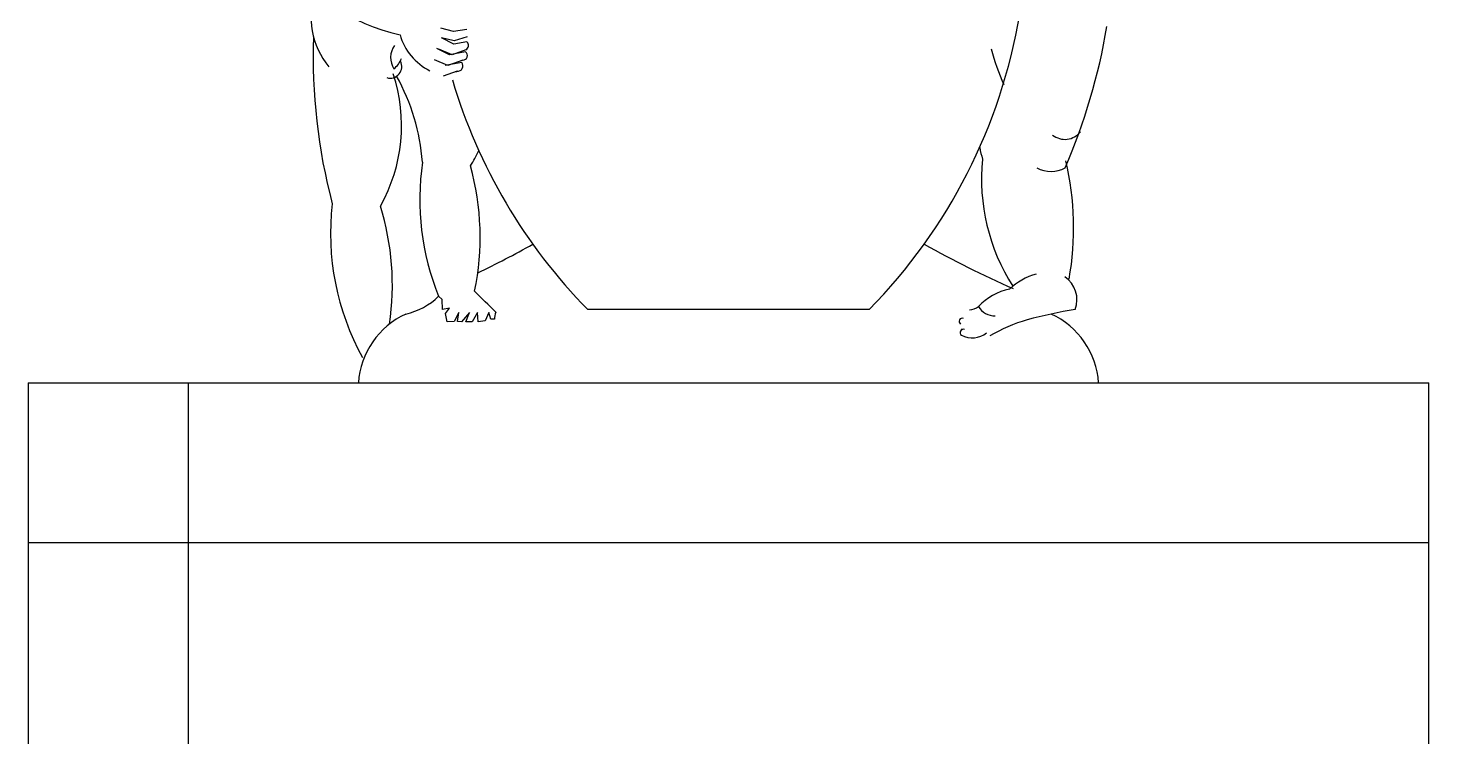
# Model space of a CAD drawing. Header units: inches. Extents: x 6.9 to 49.4, y 11.8 to 36.5.
# Drawn here: x 43.1507 to 43.5007, y 25.6856 to 25.8626 of the extents above; entities that cross this region are included whole.
import ezdxf

# ---------------------------------------------------------------- set-up
doc = ezdxf.new("R2010")
doc.units = ezdxf.units.IN
doc.header["$MEASUREMENT"] = 0
doc.layers.add('1', color=1, linetype='Continuous')

msp = doc.modelspace()

# ---------------------------------------------------------------- linework, layer by layer
at = {"layer": '1'}
for p, q in [((43.25694332763268, 25.86180771135629), (43.25377542225359, 25.86263911957873)), ((43.26024713486148, 25.86230521651238), (43.25694332763268, 25.86180771135629)), ((43.2570393772581, 25.85865151913391), (43.2539205297613, 25.86020863662203)), ((43.25710872819362, 25.85947149921345), (43.2539205297613, 25.86020863662203)), ((43.26032808053022, 25.85921210320454), (43.2570393772581, 25.85865151913391)), ((43.26036815790174, 25.86047753447862), (43.25710872819362, 25.85947149921345)), ((43.25550528990751, 25.85329910199586), (43.25217741008563, 25.85466729428232)), ((43.25593895444361, 25.85597494037144), (43.25282010717964, 25.85753205785955)), ((43.25660571248917, 25.85597568074378), (43.25327783266729, 25.85734387303024)), ((43.25929163049621, 25.8546433402728), (43.25550528990751, 25.85329910199586)), ((43.25993377065932, 25.85665588669441), (43.25593895444361, 25.85597494037144)), ((43.26005575598864, 25.85720052583862), (43.25660571248917, 25.85597568074378)), ((43.25785491082532, 25.85184736832822), (43.25440486732585, 25.85062252324793)), ((43.25902336791804, 25.85401169825424), (43.25483853186196, 25.85329836162351)), ((43.25416730742617, 25.7948480299449), (43.25325110533921, 25.79565777273752)), ((43.25424204769259, 25.79238193947027), (43.25416730742617, 25.7948480299449)), ((43.25596190525865, 25.79268084381262), (43.25424204769259, 25.79238193947027)), ((43.25498980658775, 25.79133566316819), (43.25596190525865, 25.79268084381262)), ((43.25827992244339, 25.79163464156523), (43.25708360343886, 25.78939267380998)), ((43.25798084263405, 25.78939267380998), (43.25827992244339, 25.79163464156523)), ((43.26097187868034, 25.79163464156523), (43.25895294130495, 25.78931796624171)), ((43.26007452027587, 25.78931796624171), (43.26097187868034, 25.79163464156523)), ((43.26299081628857, 25.79163464156523), (43.26164489777474, 25.78924325865888)), ((43.26314041579788, 25.78931796624171), (43.26299081628857, 25.79163464156523)), ((43.26575751279196, 25.79163464156523), (43.26486015415465, 25.78954216301578)), ((43.26628093214421, 25.78991584898109), (43.26575751279196, 25.79163464156523)), ((43.36079561084224, 25.79234386647955), (43.2905247339764, 25.79234386647955)), ((43.25536374563998, 25.78931796624171), (43.25498980658775, 25.79133566316819)), ((43.25708360343886, 25.78939267380998), (43.25536374563998, 25.78931796624171)), ((43.25895294130495, 25.78931796624171), (43.25798084263405, 25.78939267380998)), ((43.26164489777474, 25.78924325865888), (43.26007452027587, 25.78931796624171)), ((43.26486015415465, 25.78954216301578), (43.26314041579788, 25.78931796624171)), ((43.26717829054868, 25.78991584898109), (43.26628093214421, 25.78991584898109)), ((43.15066017236276, 25.77407421447357), (43.15066017236276, 25.06189415677296)), ((43.15066017236276, 25.77407421447357), (43.50066017245589, 25.77407421447357)), ((43.19066017240001, 25.77407421447357), (43.19066017240001, 25.67393231661778)), ((43.50066017245589, 25.06189415677296), (43.50066017245589, 25.77407421447357)), ((43.50066017245589, 25.73408554300046), (43.15066017236276, 25.73408554300046))]:
    msp.add_line(p, q, dxfattribs=at)
for centre, radius, start, end in [((43.25276086458651, 25.90527397406482), 0.04523146195132802, 211.5837188526967, 258.3062221062916), ((43.2408307167021, 25.86536802806155), 0.01947613366474915, 160.9447161511758, 219.4799367016109), ((43.26311792878149, 25.88863684218746), 0.1371614622040718, 315.4090127285684, 350.5112841776253), ((43.26849295341125, 25.88862149761486), 0.1538556053293954, 336.6895387040468, 350.4200269997151), ((43.36342316332919, 25.855189310146), 0.141511776787505, 177.9012054620359, 194.9131628629627), ((43.24651445171511, 25.8552691485013), 0.005260606337589686, 144.7387745441038, 212.5953343861046), ((43.25747762762656, 25.86492851349545), 0.01443450069848324, 195.8700796093486, 243.6772892396097), ((43.25938949317386, 25.8583149456456), 0.001298398169913802, 300.8733591312397, 43.70714808922682), ((43.23759243453568, 25.85774808221982), 0.006956011007304342, 310.20178341248, 336.9928763695641), ((43.2456435188902, 25.85700284092242), 0.01318210913157469, 357.6621808426983, 358.957598014233), ((43.25937712567573, 25.8557247780766), 0.001084812019678699, 265.479773103818, 59.12772866098824), ((43.44533199912583, 25.87170731439916), 0.05592300027422845, 194.7929371728974, 204.4985947610253), ((43.20304188367626, 25.83831118043532), 0.04093360931926088, 330.5704573946707, 18.30156230924092), ((43.24116560423462, 25.85299188829164), 0.002872722727351958, 252.5971885221444, 28.93687483737851), ((43.2456435188902, 25.85700284092242), 0.01318210913157469, 336.0615271076364, 337.0198950488587), ((43.257976114775, 25.85317950648392), 0.001337640644457231, 264.8012835123664, 38.47214069174181), ((43.19705052536627, 25.82514386025219), 0.05231483320129882, 4.383063655864243, 29.11554939467991), ((43.38820241603715, 25.88863684218746), 0.1371614622040718, 196.4987886538152, 224.5909872714316), ((43.4096944281151, 25.8397152232276), 0.004872677247217329, 231.2549648902326, 322.6476997456523), ((43.22618284241943, 25.84939388269346), 0.04093360931926088, 328.8239474644268, 334.92637715441), ((43.42958535489341, 25.84112140085859), 0.04199684601097703, 191.3821574027928, 195.5298651733014), ((43.31227239922335, 25.81976238889116), 0.06375378926328068, 171.5398111732015, 202.2153705105893), ((43.19735031693889, 25.81047344573677), 0.06627040679715822, 348.1942537415607, 15.51826963316705), ((43.43833154256171, 25.82486955650462), 0.04946390126990816, 174.1895867422758, 212.6734277200867), ((43.40620162945887, 25.83453584077439), 0.007686080484261739, 242.8678862596402, 297.8307542046586), ((43.34044887710078, 25.8126912053042), 0.07144313964708472, 349.6943915123185, 13.5751398313103), ((43.28999454507319, 25.81131725745878), 0.06375378926328068, 173.2863210888501, 209.0425077984614), ((43.17540895475721, 25.79853007700082), 0.06627040679715822, 351.4771078206539, 17.26477949276947), ((43.14757447622431, 26.03986254060079), 0.2648536665696663, 295.8388646813266, 299.1966041558701), ((43.50374586859433, 26.03986254060079), 0.2648536665696663, 240.8033958441298, 246.1724568505715), ((43.40702512536844, 25.78557205976473), 0.01628913339669331, 106.1033513138814, 133.2675309102066), ((43.4057512609539, 25.79479008705608), 0.006970746222884861, 339.8479447615378, 55.66378314371902), ((43.24108331629721, 25.80838037383297), 0.01760453557651144, 283.0986430345566, 313.7230768093924), ((42.89234764084866, 25.41766917288556), 0.5297471760200717, 44.91301571618571, 45.71696381766475), ((43.39872933973273, 25.78318009172586), 0.01453894407242796, 101.3805117519509, 136.9226244421677), ((43.28309865018999, 25.78790805461837), 0.01604646656915739, 166.3756701232898, 172.8120966869958), ((43.38580656566372, 25.7959943524104), 0.003691031910463227, 270.9718595244602, 308.6060424881852), ((43.39227125772921, 25.79561203090203), 0.004855864207235915, 211.0151110961759, 270.3127664541919), ((43.43222255797772, 25.67159948159611), 0.1224218206687338, 99.36804035791882, 105.1319953047858), ((43.25364713117195, 25.7725947394713), 0.02051666259295869, 114.7027428467359, 175.8647606343808), ((43.38408246312937, 25.78939233035568), 0.0008015264043981216, 67.84828198580317, 236.7606217870953), ((43.41216134561872, 25.7490957472976), 0.0423845438161421, 106.3004104913265, 120.0647337732804), ((43.39767321364669, 25.7725947394713), 0.02051666259295869, 4.135239365619169, 65.29725715325817), ((43.38429240395961, 25.78661605712047), 0.0008015264043981216, 67.84828198580317, 236.7606217870953), ((43.38649991646124, 25.79266753173512), 0.005779708175736517, 242.2774582622796, 246.3076852341938), ((43.38654172120331, 25.79106192959376), 0.005779708175736517, 242.2774582622796, 308.5377726777918)]:
    msp.add_arc(centre, radius, start, end, dxfattribs=at)

doc.saveas('drawing.dxf')
